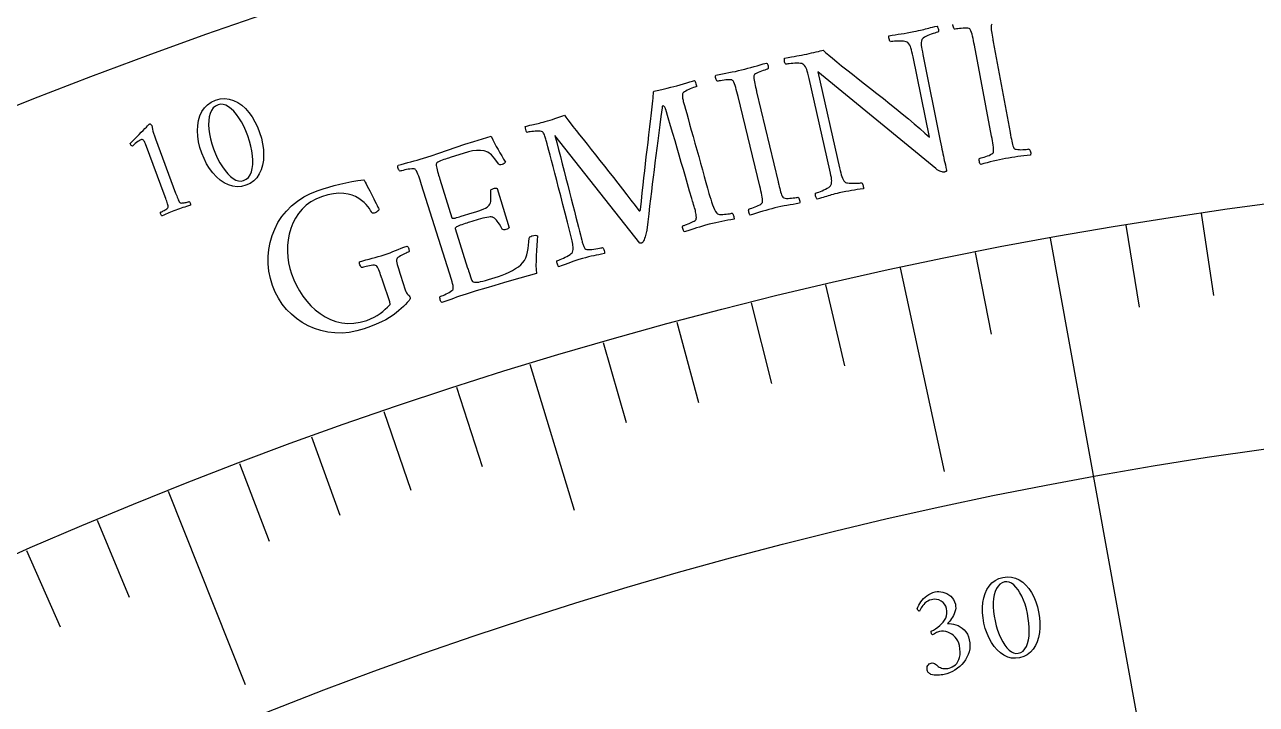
# Model space of a CAD drawing. Header units: millimetres. Extents: x -50 to 50, y -50 to 64.
# Drawn here: x -15.97 to -5.31, y 35.08 to 40.96 of the extents above; entities that cross this region are included whole.
import ezdxf

# ---------------------------------------------------------------- set-up
doc = ezdxf.new("R2010")
doc.units = ezdxf.units.MM
for name, color, linetype in [('ENGRAVE', 7, 'Continuous'), ('ENGRAVE_FINE', 8, 'Continuous'), ('TEXT', 5, 'Continuous')]:
    doc.layers.add(name, color=color, linetype=linetype)

msp = doc.modelspace()

# ---------------------------------------------------------------- linework, layer by layer
at = {"layer": 'ENGRAVE'}
for points in [[(-7.0908, 39.1124), (-6.0205, 33.2087)], [(-8.3899, 38.8545), (-8.01, 37.095)], [(-11.5956, 38.0211), (-11.2106, 36.7585)], [(-14.724, 36.9224), (-14.0573, 35.2505)]]:
    msp.add_lwpolyline(points, dxfattribs=at)
for radius in [49, 49, 47.6875, 45.25, 45.25, 43.325, 39.75, 39.75, 37.65]:
    msp.add_circle((0, 0), radius, dxfattribs=at)
at = {"layer": 'ENGRAVE_FINE'}
for points in [[(-6.4384, 39.2251), (-6.3217, 38.5146)], [(-5.7842, 39.3269), (-5.6794, 38.6146)], [(-7.7414, 38.9889), (-7.6012, 38.2827)], [(-9.0362, 38.7093), (-8.8725, 38.0081)], [(-9.6801, 38.5533), (-9.5048, 37.855)], [(-10.3214, 38.3866), (-10.1345, 37.6913)], [(-10.96, 38.2092), (-10.7615, 37.5171)], [(-12.2282, 37.8224), (-12.0067, 37.1373)], [(-12.8575, 37.6131), (-12.6246, 36.9318)], [(-13.4833, 37.3934), (-13.2391, 36.716)], [(-14.1055, 37.1631), (-13.8501, 36.49)], [(-15.3385, 36.6714), (-15.0607, 36.0072)], [(-15.9489, 36.4101), (-15.66, 35.7506)]]:
    msp.add_lwpolyline(points, dxfattribs=at)
at = {"layer": 'TEXT'}
for points in [[(-9.198, 40.7047), (-9.1771, 40.7094), (-9.1564, 40.7141), (-9.136, 40.7187), (-9.1158, 40.7232), (-9.097, 40.7275), (-9.081, 40.7315), (-9.0676, 40.735), (-9.0569, 40.7383), (-9.0351, 40.7182), (-9.008, 40.6946), (-8.9757, 40.6674), (-8.9382, 40.6368), (-8.8964, 40.6033), (-8.8515, 40.5676), (-8.8035, 40.5297), (-8.7524, 40.4897), (-8.6993, 40.4482), (-8.6454, 40.4059), (-8.5907, 40.363), (-8.5352, 40.3192), (-8.4798, 40.2752), (-8.4253, 40.2313), (-8.3717, 40.1876), (-8.319, 40.1439), (-8.2684, 40.1013), (-8.2212, 40.0605), (-8.1775, 40.0215), (-8.1371, 39.9844), (-8.2787, 40.6803), (-8.2835, 40.7034), (-8.2881, 40.7239), (-8.2923, 40.7417), (-8.2963, 40.757), (-8.3009, 40.7704), (-8.307, 40.7827), (-8.3147, 40.794), (-8.3239, 40.8042), (-8.3292, 40.808), (-8.3373, 40.8111), (-8.3483, 40.8134), (-8.3621, 40.8151), (-8.3775, 40.8161), (-8.3931, 40.8165), (-8.409, 40.8164), (-8.4252, 40.8158), (-8.4404, 40.8148), (-8.4535, 40.8136), (-8.4644, 40.8123), (-8.4731, 40.8108), (-8.4775, 40.8153), (-8.4811, 40.8211), (-8.4837, 40.8282), (-8.4855, 40.8366), (-8.4867, 40.845), (-8.4875, 40.8521), (-8.4879, 40.858), (-8.4879, 40.8626), (-8.4603, 40.8673), (-8.4335, 40.8716), (-8.4075, 40.8757), (-8.3823, 40.8795), (-8.3568, 40.8834), (-8.3297, 40.888), (-8.3012, 40.8933), (-8.2712, 40.8992), (-8.2502, 40.9035), (-8.2312, 40.9075), (-8.2142, 40.9112), (-8.1994, 40.9146), (-8.1854, 40.918), (-8.1712, 40.9215), (-8.1568, 40.9251), (-8.1422, 40.929), (-8.1267, 40.933), (-8.1097, 40.9374), (-8.091, 40.942), (-8.0709, 40.947), (-8.0682, 40.9431), (-8.0656, 40.9382), (-8.0631, 40.9324), (-8.0606, 40.9255), (-8.0588, 40.9181), (-8.0581, 40.9104), (-8.0587, 40.9024), (-8.0605, 40.8943), (-8.0676, 40.8926), (-8.0773, 40.89), (-8.0898, 40.8863), (-8.1049, 40.8816), (-8.1211, 40.8761), (-8.1368, 40.8701), (-8.152, 40.8636), (-8.1668, 40.8565), (-8.1798, 40.8493), (-8.1899, 40.8424), (-8.197, 40.8356), (-8.2012, 40.8291), (-8.205, 40.8172), (-8.2073, 40.8049), (-8.208, 40.7921), (-8.2071, 40.779), (-8.2049, 40.764), (-8.2019, 40.7457), (-8.1979, 40.7243), (-8.1931, 40.6995), (-8.0427, 39.9526), (-8.0375, 39.927), (-8.0327, 39.9032), (-8.0283, 39.8809), (-8.0241, 39.8604), (-8.0201, 39.8408), (-8.0161, 39.8216), (-8.012, 39.8028), (-8.0079, 39.7843), (-8.0035, 39.7653), (-7.9987, 39.7448), (-7.9935, 39.7228), (-7.9878, 39.6993), (-7.9885, 39.6956), (-7.9903, 39.6924), (-7.9932, 39.6898), (-7.9971, 39.6876), (-8.0013, 39.6859), (-8.0048, 39.6846), (-8.0076, 39.6837), (-8.0098, 39.6831), (-8.0143, 39.6828), (-8.0203, 39.6834), (-8.0278, 39.685), (-8.0369, 39.6874), (-8.047, 39.6912), (-8.0579, 39.6969), (-8.0696, 39.7043), (-8.082, 39.7135), (-9.1013, 40.5514), (-8.9147, 39.7199), (-8.9094, 39.6969), (-8.9043, 39.6767), (-8.8995, 39.6593), (-8.8949, 39.6446), (-8.8899, 39.6318), (-8.8837, 39.6198), (-8.8764, 39.6088), (-8.8679, 39.5985), (-8.8628, 39.5948), (-8.855, 39.5919), (-8.8445, 39.5896), (-8.8314, 39.588), (-8.8168, 39.587), (-8.8018, 39.5865), (-8.7864, 39.5864), (-8.7706, 39.5868), (-8.7557, 39.5875), (-8.743, 39.5885), (-8.7323, 39.5897), (-8.7238, 39.5912), (-8.7194, 39.5868), (-8.7158, 39.5812), (-8.7128, 39.5745), (-8.7106, 39.5666), (-8.7091, 39.5586), (-8.7082, 39.5514), (-8.708, 39.5451), (-8.7085, 39.5396), (-8.7354, 39.5356), (-8.7613, 39.5316), (-8.7863, 39.5277), (-8.8103, 39.5239), (-8.8346, 39.5198), (-8.8604, 39.5149), (-8.8878, 39.5093), (-8.9167, 39.503), (-8.9364, 39.4984), (-8.9544, 39.494), (-8.971, 39.4896), (-8.9859, 39.4853), (-9, 39.4812), (-9.0138, 39.477), (-9.0273, 39.4729), (-9.0407, 39.4689), (-9.0549, 39.4646), (-9.0711, 39.4599), (-9.0892, 39.4548), (-9.1094, 39.4492), (-9.1121, 39.453), (-9.1148, 39.4578), (-9.1174, 39.4635), (-9.1201, 39.4703), (-9.1222, 39.4777), (-9.1231, 39.4854), (-9.1229, 39.4933), (-9.1215, 39.5015), (-9.1147, 39.5034), (-9.1055, 39.5064), (-9.0939, 39.5107), (-9.0798, 39.516), (-9.0647, 39.5222), (-9.0498, 39.5288), (-9.0351, 39.5359), (-9.0206, 39.5434), (-9.0078, 39.5509), (-8.9983, 39.5581), (-8.992, 39.5648), (-8.9888, 39.5713), (-8.9854, 39.5832), (-8.9833, 39.5954), (-8.9827, 39.6079), (-8.9834, 39.6207), (-8.9855, 39.6353), (-8.9886, 39.6533), (-8.9929, 39.6745), (-8.9982, 39.699), (-9.1781, 40.4927), (-9.1839, 40.5172), (-9.1893, 40.5384), (-9.1942, 40.5562), (-9.1988, 40.5707), (-9.2038, 40.583), (-9.2099, 40.5942), (-9.2172, 40.6045), (-9.2257, 40.6138), (-9.2314, 40.6182), (-9.2402, 40.6216), (-9.2522, 40.6238), (-9.2673, 40.625), (-9.284, 40.6253), (-9.3007, 40.625), (-9.3174, 40.624), (-9.3341, 40.6225), (-9.3494, 40.6207), (-9.3619, 40.619), (-9.3717, 40.6175), (-9.3788, 40.6161), (-9.3838, 40.6229), (-9.3875, 40.6299), (-9.3901, 40.6372), (-9.3915, 40.6447), (-9.392, 40.652), (-9.3921, 40.6584), (-9.3917, 40.6639), (-9.3909, 40.6685), (-9.3598, 40.6746), (-9.3317, 40.6799), (-9.3067, 40.6844), (-9.2847, 40.6879), (-9.264, 40.6914), (-9.2427, 40.6953), (-9.2207, 40.6997), (-9.198, 40.7047)], [(-9.7619, 40.5672), (-9.7345, 40.574), (-9.7075, 40.581), (-9.6809, 40.5883), (-9.6548, 40.5958), (-9.6286, 40.6034), (-9.6018, 40.6111), (-9.5743, 40.6187), (-9.5462, 40.6264), (-9.5419, 40.6227), (-9.5383, 40.6174), (-9.5355, 40.6104), (-9.5334, 40.6018), (-9.5321, 40.593), (-9.5318, 40.5854), (-9.5324, 40.5791), (-9.5339, 40.5741), (-9.5408, 40.5723), (-9.55, 40.5696), (-9.5614, 40.566), (-9.5752, 40.5614), (-9.5898, 40.5563), (-9.6039, 40.5509), (-9.6174, 40.5453), (-9.6304, 40.5395), (-9.6415, 40.5335), (-9.6497, 40.5275), (-9.6548, 40.5215), (-9.6568, 40.5154), (-9.657, 40.5048), (-9.6562, 40.4929), (-9.6545, 40.4797), (-9.6519, 40.4653), (-9.6487, 40.4499), (-9.6452, 40.4338), (-9.6414, 40.4171), (-9.6373, 40.3997), (-9.6366, 40.3969), (-9.6359, 40.3941), (-9.6353, 40.3913), (-9.6346, 40.3885), (-9.6339, 40.3857), (-9.6333, 40.3829), (-9.6326, 40.3801), (-9.6319, 40.3773), (-9.4462, 39.5988), (-9.4456, 39.596), (-9.4449, 39.5932), (-9.4442, 39.5904), (-9.4436, 39.5876), (-9.4429, 39.5848), (-9.4422, 39.582), (-9.4415, 39.5792), (-9.4409, 39.5764), (-9.4367, 39.5591), (-9.4326, 39.5426), (-9.4285, 39.527), (-9.4246, 39.5122), (-9.4205, 39.4985), (-9.4162, 39.4863), (-9.4116, 39.4755), (-9.4067, 39.4661), (-9.4024, 39.4624), (-9.3954, 39.4595), (-9.3856, 39.4575), (-9.3731, 39.4564), (-9.3591, 39.4561), (-9.3447, 39.4565), (-9.33, 39.4575), (-9.315, 39.4593), (-9.3011, 39.4613), (-9.2895, 39.4631), (-9.2803, 39.4647), (-9.2736, 39.4661), (-9.27, 39.4622), (-9.2668, 39.4568), (-9.2637, 39.4499), (-9.2609, 39.4415), (-9.259, 39.4328), (-9.2584, 39.4253), (-9.2591, 39.419), (-9.2613, 39.4138), (-9.2892, 39.4091), (-9.3165, 39.4045), (-9.3432, 39.3998), (-9.3693, 39.3951), (-9.3952, 39.3903), (-9.4214, 39.3849), (-9.4478, 39.3792), (-9.4745, 39.3729), (-9.5005, 39.3665), (-9.5266, 39.3596), (-9.5528, 39.3523), (-9.5792, 39.3446), (-9.6058, 39.3366), (-9.6326, 39.3284), (-9.6595, 39.32), (-9.6867, 39.3114), (-9.6909, 39.315), (-9.6945, 39.3203), (-9.6974, 39.3273), (-9.6996, 39.3359), (-9.7009, 39.3447), (-9.7014, 39.3522), (-9.7009, 39.3585), (-9.6995, 39.3636), (-9.6929, 39.3654), (-9.684, 39.3681), (-9.6729, 39.3718), (-9.6595, 39.3764), (-9.6453, 39.3816), (-9.6316, 39.3874), (-9.6183, 39.3937), (-9.6056, 39.4004), (-9.5947, 39.4072), (-9.5869, 39.4134), (-9.5823, 39.419), (-9.581, 39.4242), (-9.5806, 39.437), (-9.5814, 39.4513), (-9.5834, 39.4669), (-9.5867, 39.484), (-9.5906, 39.5022), (-9.5949, 39.5211), (-9.5995, 39.5406), (-9.6043, 39.5607), (-9.7931, 40.3385), (-9.7981, 40.3587), (-9.803, 40.3783), (-9.808, 40.3973), (-9.8129, 40.4157), (-9.818, 40.4328), (-9.8235, 40.4479), (-9.8294, 40.4611), (-9.8357, 40.4724), (-9.8395, 40.477), (-9.8464, 40.4801), (-9.8563, 40.4818), (-9.8692, 40.482), (-9.8839, 40.4812), (-9.8987, 40.48), (-9.9139, 40.4783), (-9.9293, 40.4762), (-9.9436, 40.474), (-9.9555, 40.472), (-9.9649, 40.4702), (-9.9718, 40.4687), (-9.9755, 40.4725), (-9.9789, 40.4778), (-9.982, 40.4847), (-9.9849, 40.4931), (-9.987, 40.5018), (-9.9876, 40.5093), (-9.9869, 40.5156), (-9.9847, 40.5209), (-9.956, 40.5269), (-9.9275, 40.5327), (-9.8993, 40.5383), (-9.8712, 40.5437), (-9.8434, 40.5492), (-9.8159, 40.5549), (-9.7887, 40.5609), (-9.7619, 40.5672)], [(-11.4417, 40.1258), (-11.4189, 40.1325), (-11.3976, 40.1391), (-11.3778, 40.1457), (-11.3595, 40.1522), (-11.3423, 40.1585), (-11.3258, 40.1644), (-11.31, 40.1701), (-11.2948, 40.1754), (-11.2823, 40.1574), (-11.2659, 40.1352), (-11.2458, 40.1088), (-11.2218, 40.0783), (-11.1947, 40.0442), (-11.1654, 40.0071), (-11.1337, 39.967), (-11.0997, 39.924), (-11.064, 39.8788), (-11.0271, 39.8324), (-10.9891, 39.7846), (-10.9498, 39.7355), (-10.9102, 39.6857), (-10.8708, 39.636), (-10.8318, 39.5863), (-10.7932, 39.5366), (-10.7554, 39.4878), (-10.7192, 39.4407), (-10.6845, 39.3952), (-10.6513, 39.3515), (-10.6497, 39.3501), (-10.6477, 39.3494), (-10.6455, 39.3493), (-10.6429, 39.3497), (-10.6405, 39.3509), (-10.6388, 39.3529), (-10.6378, 39.3556), (-10.6375, 39.3592), (-10.6294, 39.4331), (-10.6217, 39.5033), (-10.6144, 39.5698), (-10.6075, 39.6326), (-10.6008, 39.6935), (-10.5939, 39.7544), (-10.5868, 39.8154), (-10.5795, 39.8764), (-10.5719, 39.939), (-10.564, 40.0048), (-10.5558, 40.0738), (-10.5471, 40.146), (-10.5442, 40.1701), (-10.5413, 40.1951), (-10.5385, 40.2212), (-10.5356, 40.2482), (-10.5328, 40.2749), (-10.5303, 40.2997), (-10.5281, 40.3227), (-10.5262, 40.3439), (-10.5246, 40.3617), (-10.5235, 40.3744), (-10.5228, 40.382), (-10.5226, 40.3845), (-10.4794, 40.3932), (-10.4404, 40.4014), (-10.4056, 40.4093), (-10.375, 40.4168), (-10.3496, 40.4234), (-10.3226, 40.4307), (-10.2942, 40.4385), (-10.2643, 40.447), (-10.2354, 40.4553), (-10.2099, 40.4627), (-10.1879, 40.4693), (-10.1693, 40.4749), (-10.1675, 40.472), (-10.1651, 40.4666), (-10.1621, 40.4586), (-10.1584, 40.448), (-10.155, 40.4376), (-10.1525, 40.4302), (-10.151, 40.4257), (-10.1505, 40.4243), (-10.1581, 40.4221), (-10.1676, 40.419), (-10.179, 40.4149), (-10.1923, 40.4098), (-10.2063, 40.404), (-10.2198, 40.3979), (-10.2329, 40.3914), (-10.2454, 40.3845), (-10.2564, 40.3776), (-10.2648, 40.3711), (-10.2704, 40.3651), (-10.2734, 40.3595), (-10.2743, 40.3519), (-10.2744, 40.3434), (-10.2738, 40.3342), (-10.2725, 40.3241), (-10.2708, 40.3139), (-10.2689, 40.3042), (-10.267, 40.2951), (-10.2649, 40.2864), (-10.2573, 40.2604), (-10.2481, 40.2283), (-10.2374, 40.1902), (-10.2251, 40.146), (-10.2117, 40.0974), (-10.1973, 40.0459), (-10.1822, 39.9915), (-10.1662, 39.9343), (-10.1498, 39.8757), (-10.1335, 39.8176), (-10.1173, 39.7597), (-10.1012, 39.7022), (-10.0856, 39.6466), (-10.0709, 39.5941), (-10.0572, 39.5448), (-10.0445, 39.4988), (-10.0369, 39.4734), (-10.0292, 39.4487), (-10.0216, 39.4248), (-10.0138, 39.4016), (-10.0057, 39.3799), (-9.9969, 39.3604), (-9.9875, 39.343), (-9.9773, 39.3277), (-9.9716, 39.3227), (-9.9634, 39.3191), (-9.9525, 39.3171), (-9.9391, 39.3166), (-9.9245, 39.3171), (-9.9098, 39.3181), (-9.8951, 39.3196), (-9.8804, 39.3215), (-9.8672, 39.3236), (-9.8566, 39.3253), (-9.8488, 39.3267), (-9.8437, 39.3278), (-9.8388, 39.3217), (-9.8349, 39.3149), (-9.8318, 39.3072), (-9.8296, 39.2987), (-9.8281, 39.2906), (-9.8272, 39.2842), (-9.8268, 39.2795), (-9.827, 39.2765), (-9.854, 39.2717), (-9.8807, 39.2668), (-9.907, 39.2618), (-9.9329, 39.2568), (-9.959, 39.2515), (-9.9862, 39.2455), (-10.0143, 39.2389), (-10.0433, 39.2317), (-10.0735, 39.2238), (-10.1016, 39.216), (-10.1275, 39.2084), (-10.1513, 39.2009), (-10.175, 39.1932), (-10.2007, 39.1849), (-10.2284, 39.1758), (-10.2582, 39.1661), (-10.2599, 39.1687), (-10.262, 39.1731), (-10.2646, 39.1793), (-10.2677, 39.1874), (-10.2705, 39.1961), (-10.2721, 39.2042), (-10.2725, 39.2115), (-10.2718, 39.2181), (-10.2655, 39.22), (-10.2577, 39.2226), (-10.2484, 39.2259), (-10.2375, 39.2301), (-10.2259, 39.2347), (-10.2144, 39.2396), (-10.2029, 39.2446), (-10.1915, 39.25), (-10.181, 39.2553), (-10.172, 39.2602), (-10.1648, 39.2649), (-10.1591, 39.2693), (-10.1559, 39.2744), (-10.1541, 39.282), (-10.1535, 39.2919), (-10.1544, 39.3042), (-10.156, 39.3172), (-10.1578, 39.3291), (-10.1599, 39.3399), (-10.1622, 39.3498), (-10.1652, 39.3607), (-10.1687, 39.3731), (-10.1729, 39.3869), (-10.1777, 39.4022), (-10.1825, 39.4175), (-10.1867, 39.4314), (-10.1903, 39.4438), (-10.1933, 39.4547), (-10.212, 39.5196), (-10.2304, 39.5832), (-10.2485, 39.6454), (-10.2663, 39.7065), (-10.284, 39.7672), (-10.3018, 39.8286), (-10.3199, 39.8907), (-10.3382, 39.9535), (-10.3569, 40.0179), (-10.3766, 40.0846), (-10.3971, 40.1537), (-10.4185, 40.2252), (-10.4196, 40.2285), (-10.4215, 40.2328), (-10.4242, 40.2382), (-10.4276, 40.2446), (-10.4315, 40.2505), (-10.4357, 40.2544), (-10.4401, 40.2563), (-10.4447, 40.256), (-10.4465, 40.2547), (-10.4481, 40.2517), (-10.4495, 40.247), (-10.4508, 40.2406), (-10.4608, 40.165), (-10.4703, 40.0922), (-10.4794, 40.0223), (-10.4879, 39.9552), (-10.4962, 39.89), (-10.5043, 39.8261), (-10.5123, 39.7632), (-10.5201, 39.7015), (-10.5278, 39.6401), (-10.5355, 39.5783), (-10.5431, 39.5159), (-10.5506, 39.4531), (-10.5581, 39.3888), (-10.5658, 39.3221), (-10.5736, 39.253), (-10.5815, 39.1814), (-10.5827, 39.1761), (-10.5845, 39.1687), (-10.587, 39.1591), (-10.5901, 39.1473), (-10.5936, 39.1346), (-10.5974, 39.1222), (-10.6013, 39.1101), (-10.6055, 39.0984), (-10.6098, 39.0879), (-10.6145, 39.0798), (-10.6193, 39.0739), (-10.6245, 39.0704), (-10.6265, 39.0692), (-10.6294, 39.0685), (-10.6332, 39.0684), (-10.6378, 39.0687), (-10.639, 39.0693), (-10.64, 39.0696), (-10.641, 39.0697), (-10.642, 39.0696), (-11.3775, 40.0004), (-11.3616, 39.9406), (-11.3457, 39.8798), (-11.3298, 39.8179), (-11.3138, 39.7551), (-11.2979, 39.6923), (-11.2821, 39.6305), (-11.2665, 39.5695), (-11.251, 39.5096), (-11.2359, 39.4516), (-11.2217, 39.3964), (-11.2084, 39.3442), (-11.1958, 39.2948), (-11.1842, 39.2492), (-11.1739, 39.2083), (-11.1647, 39.172), (-11.1567, 39.1403), (-11.1502, 39.1143), (-11.1453, 39.0949), (-11.142, 39.0822), (-11.1404, 39.0761), (-11.1384, 39.0695), (-11.1361, 39.0626), (-11.1334, 39.0554), (-11.1304, 39.048), (-11.1272, 39.0407), (-11.124, 39.0341), (-11.1207, 39.0281), (-11.1173, 39.0228), (-11.1111, 39.0179), (-11.1019, 39.0147), (-11.0895, 39.0131), (-11.0739, 39.0132), (-11.0569, 39.0143), (-11.0399, 39.0161), (-11.0229, 39.0185), (-11.006, 39.0214), (-10.9907, 39.0244), (-10.9788, 39.0269), (-10.9702, 39.0287), (-10.9649, 39.03), (-10.9605, 39.0264), (-10.9568, 39.0208), (-10.9539, 39.0133), (-10.9516, 39.0039), (-10.9499, 38.9945), (-10.9489, 38.9872), (-10.9484, 38.9819), (-10.9485, 38.9788), (-10.9746, 38.9734), (-10.9989, 38.9683), (-11.0213, 38.9637), (-11.0419, 38.9594), (-11.0627, 38.9548), (-11.0859, 38.9492), (-11.1116, 38.9424), (-11.1396, 38.9346), (-11.1694, 38.9259), (-11.1966, 38.9175), (-11.2212, 38.9095), (-11.2431, 38.9018), (-11.2649, 38.894), (-11.2893, 38.8852), (-11.3161, 38.8756), (-11.3453, 38.8652), (-11.3471, 38.8676), (-11.3493, 38.872), (-11.3521, 38.8782), (-11.3555, 38.8862), (-11.3585, 38.8948), (-11.3603, 38.9028), (-11.3609, 38.9101), (-11.3604, 38.9167), (-11.3537, 38.919), (-11.3444, 38.9224), (-11.3327, 38.9271), (-11.3185, 38.9329), (-11.3031, 38.9397), (-11.288, 38.9468), (-11.2732, 38.9543), (-11.2586, 38.9623), (-11.2456, 38.9703), (-11.2358, 38.9779), (-11.2291, 38.9851), (-11.2254, 38.9918), (-11.2223, 39.0029), (-11.2204, 39.014), (-11.2197, 39.0251), (-11.2203, 39.0362), (-11.2218, 39.0479), (-11.2238, 39.0605), (-11.2264, 39.074), (-11.2294, 39.0886), (-11.2498, 39.1697), (-11.2698, 39.2492), (-11.2895, 39.327), (-11.3088, 39.4032), (-11.3275, 39.4767), (-11.3453, 39.5463), (-11.3623, 39.612), (-11.3784, 39.6738), (-11.3933, 39.7309), (-11.4068, 39.7825), (-11.4187, 39.8285), (-11.4293, 39.8689), (-11.438, 39.9026), (-11.4448, 39.9285), (-11.4497, 39.9467), (-11.4525, 39.9571), (-11.4554, 39.9671), (-11.4584, 39.9768), (-11.4615, 39.9863), (-11.4645, 39.9955), (-11.4679, 40.0043), (-11.4717, 40.0124), (-11.4759, 40.02), (-11.4806, 40.0269), (-11.4855, 40.0313), (-11.4933, 40.0345), (-11.5038, 40.0365), (-11.5172, 40.0373), (-11.5321, 40.0373), (-11.5471, 40.0367), (-11.5622, 40.0356), (-11.5774, 40.0339), (-11.5914, 40.0321), (-11.6031, 40.0302), (-11.6123, 40.0285), (-11.6192, 40.0268), (-11.6204, 40.0281), (-11.6224, 40.0326), (-11.625, 40.0403), (-11.6283, 40.0512), (-11.6314, 40.0622), (-11.6334, 40.0704), (-11.6343, 40.0758), (-11.6342, 40.0784), (-11.6133, 40.0835), (-11.5945, 40.0879), (-11.5779, 40.0917), (-11.5634, 40.0949), (-11.55, 40.0979), (-11.5366, 40.1009), (-11.5232, 40.1041), (-11.5098, 40.1073), (-11.4956, 40.111), (-11.4795, 40.1153), (-11.4615, 40.1202), (-11.4417, 40.1258)], [(-14.3138, 40.3052), (-14.2734, 40.316), (-14.2339, 40.3194), (-14.1954, 40.3152), (-14.1579, 40.3037), (-14.1219, 40.2857), (-14.0879, 40.2623), (-14.0558, 40.2335), (-14.0257, 40.1993), (-13.9981, 40.1608), (-13.9734, 40.119), (-13.9516, 40.0741), (-13.9328, 40.0258), (-13.9176, 39.9763), (-13.9068, 39.9275), (-13.9004, 39.8794), (-13.8982, 39.8321), (-13.9006, 39.7865), (-13.9076, 39.7439), (-13.9194, 39.7043), (-13.9358, 39.6676), (-13.9571, 39.635), (-13.9837, 39.6078), (-14.0154, 39.5858), (-14.0524, 39.5691), (-14.0906, 39.5591), (-14.1285, 39.5563), (-14.166, 39.5608), (-14.2032, 39.5726), (-14.2394, 39.5906), (-14.2738, 39.6139), (-14.3064, 39.6424), (-14.3373, 39.6761), (-14.3658, 39.7142), (-14.3912, 39.7555), (-14.4137, 39.8001), (-14.4332, 39.8481), (-14.449, 39.8974), (-14.4604, 39.9461), (-14.4674, 39.9941), (-14.47, 40.0415), (-14.4679, 40.0871), (-14.4609, 40.1298), (-14.4489, 40.1695), (-14.432, 40.2063), (-14.4101, 40.239), (-14.3831, 40.2664), (-14.351, 40.2885), (-14.3138, 40.3052)], [(-14.2929, 40.2652), (-14.3154, 40.2541), (-14.3342, 40.2382), (-14.3493, 40.2173), (-14.3607, 40.1916), (-14.3686, 40.162), (-14.3732, 40.1293), (-14.3744, 40.0936), (-14.3723, 40.0549), (-14.367, 40.0141), (-14.3585, 39.9721), (-14.347, 39.9289), (-14.3324, 39.8845), (-14.3156, 39.8414), (-14.2971, 39.801), (-14.2769, 39.7633), (-14.2551, 39.7282), (-14.2323, 39.6966), (-14.2091, 39.6693), (-14.1856, 39.6463), (-14.1618, 39.6277), (-14.1382, 39.6142), (-14.1154, 39.6067), (-14.0933, 39.6051), (-14.072, 39.6096), (-14.0485, 39.6211), (-14.0291, 39.6376), (-14.014, 39.659), (-14.003, 39.6854), (-13.9959, 39.7157), (-13.9922, 39.7491), (-13.9919, 39.7856), (-13.9951, 39.8251), (-14.0013, 39.8666), (-14.0102, 39.909), (-14.0218, 39.9522), (-14.0361, 39.9963), (-14.0526, 40.0399), (-14.0707, 40.0804), (-14.0903, 40.1178), (-14.1113, 40.1522), (-14.1334, 40.1829), (-14.156, 40.2092), (-14.179, 40.2313), (-14.2026, 40.2491), (-14.2261, 40.2618), (-14.249, 40.2687), (-14.2713, 40.2699), (-14.2929, 40.2652)], [(-14.7491, 39.4685), (-14.9209, 39.9281), (-14.9254, 39.9392), (-14.9299, 39.9482), (-14.9344, 39.9551), (-14.9388, 39.9598), (-14.9434, 39.9627), (-14.9486, 39.9641), (-14.9543, 39.964), (-14.9605, 39.9623), (-14.9676, 39.959), (-14.9761, 39.954), (-14.9859, 39.9472), (-14.9971, 39.9386), (-15.0083, 39.9297), (-15.0179, 39.9217), (-15.0261, 39.9147), (-15.0328, 39.9086), (-15.039, 39.9112), (-15.0441, 39.9146), (-15.048, 39.9191), (-15.0508, 39.9244), (-15.0508, 39.9245), (-15.0509, 39.9247), (-15.051, 39.9251), (-15.0512, 39.9256), (-15.0519, 39.9277), (-15.0521, 39.9296), (-15.0518, 39.9311), (-15.0511, 39.9323), (-15.0316, 39.9516), (-15.0124, 39.9708), (-14.9935, 39.9901), (-14.9747, 40.0094), (-14.9569, 40.0278), (-14.9406, 40.0445), (-14.9258, 40.0596), (-14.9126, 40.073), (-14.9016, 40.084), (-14.8936, 40.0919), (-14.8886, 40.0968), (-14.8865, 40.0986), (-14.8842, 40.0994), (-14.8813, 40.1), (-14.8785, 40.0995), (-14.8759, 40.098), (-14.8733, 40.0955), (-14.871, 40.0926), (-14.8689, 40.0899), (-14.8671, 40.0874), (-14.8655, 40.0852), (-14.8651, 40.0833), (-14.864, 40.0776), (-14.8622, 40.0681), (-14.8596, 40.0549), (-14.8558, 40.0384), (-14.8503, 40.0191), (-14.8432, 39.997), (-14.8343, 39.9722), (-14.6597, 39.5018), (-14.655, 39.4893), (-14.6504, 39.4772), (-14.6459, 39.4655), (-14.6414, 39.4543), (-14.637, 39.444), (-14.6324, 39.4348), (-14.6277, 39.4269), (-14.6228, 39.4202), (-14.6198, 39.418), (-14.6152, 39.4167), (-14.6092, 39.416), (-14.6015, 39.4161), (-14.5931, 39.4168), (-14.5846, 39.4179), (-14.576, 39.4195), (-14.5673, 39.4215), (-14.5592, 39.4236), (-14.5524, 39.4255), (-14.547, 39.4271), (-14.5429, 39.4285), (-14.5403, 39.4263), (-14.5377, 39.4231), (-14.5352, 39.4189), (-14.5328, 39.4137), (-14.5308, 39.4083), (-14.5299, 39.4036), (-14.5299, 39.3994), (-14.5308, 39.3959), (-14.5483, 39.3908), (-14.5649, 39.3858), (-14.5809, 39.381), (-14.596, 39.3764), (-14.6111, 39.3717), (-14.6266, 39.3666), (-14.6427, 39.361), (-14.6592, 39.3549), (-14.675, 39.3489), (-14.69, 39.343), (-14.7042, 39.337), (-14.7176, 39.3312), (-14.7311, 39.3251), (-14.7455, 39.3186), (-14.7609, 39.3116), (-14.7773, 39.3041), (-14.7804, 39.3061), (-14.7831, 39.3093), (-14.7855, 39.3135), (-14.7875, 39.3189), (-14.7891, 39.3244), (-14.7899, 39.3292), (-14.7901, 39.3333), (-14.7896, 39.3367), (-14.7855, 39.3383), (-14.7803, 39.3406), (-14.774, 39.3436), (-14.7665, 39.3473), (-14.7586, 39.3515), (-14.7511, 39.3559), (-14.7439, 39.3606), (-14.7371, 39.3656), (-14.7313, 39.3705), (-14.7274, 39.3749), (-14.7252, 39.3788), (-14.7248, 39.3822), (-14.7255, 39.3905), (-14.727, 39.3996), (-14.7293, 39.4096), (-14.7325, 39.4204), (-14.7362, 39.4319), (-14.7402, 39.4437), (-14.7445, 39.4559), (-14.7491, 39.4685)], [(-12.5159, 39.8039), (-12.4498, 39.825), (-12.3806, 39.8476), (-12.3084, 39.8719), (-12.233, 39.8977), (-12.1564, 39.9238), (-12.0804, 39.9487), (-12.0052, 39.9725), (-11.9306, 39.9952), (-11.9156, 39.9634), (-11.9003, 39.9331), (-11.8848, 39.9045), (-11.8689, 39.8774), (-11.853, 39.8508), (-11.8372, 39.8238), (-11.8215, 39.7961), (-11.8059, 39.768), (-11.8101, 39.7623), (-11.8164, 39.7573), (-11.8247, 39.753), (-11.8349, 39.7494), (-11.8459, 39.747), (-11.8545, 39.747), (-11.8608, 39.7495), (-11.8649, 39.7544), (-11.8961, 39.7988), (-11.9274, 39.8324), (-11.9588, 39.8552), (-11.9903, 39.8671), (-12.0226, 39.8714), (-12.056, 39.8714), (-12.0907, 39.8669), (-12.1266, 39.858), (-12.2838, 39.8098), (-12.2906, 39.8077), (-12.2996, 39.8047), (-12.311, 39.8008), (-12.3247, 39.7962), (-12.3392, 39.791), (-12.3532, 39.7856), (-12.3665, 39.78), (-12.3793, 39.7742), (-12.3903, 39.7684), (-12.3983, 39.7627), (-12.4033, 39.7573), (-12.4052, 39.752), (-12.4047, 39.7414), (-12.4031, 39.7296), (-12.4005, 39.7166), (-12.3969, 39.7024), (-12.3927, 39.6875), (-12.3883, 39.6724), (-12.3837, 39.6571), (-12.3789, 39.6416), (-12.3771, 39.6355), (-12.3754, 39.6302), (-12.3739, 39.6255), (-12.3727, 39.6215), (-12.2685, 39.288), (-12.266, 39.2852), (-12.2607, 39.2839), (-12.2526, 39.2843), (-12.2417, 39.2863), (-12.2291, 39.2894), (-12.2159, 39.2929), (-12.202, 39.2968), (-12.1876, 39.3011), (-12.0934, 39.3302), (-12.0629, 39.3398), (-12.0361, 39.3488), (-12.0131, 39.3571), (-11.9937, 39.3647), (-11.9776, 39.3723), (-11.9643, 39.3802), (-11.9538, 39.3886), (-11.946, 39.3973), (-11.9403, 39.4069), (-11.9361, 39.4179), (-11.9332, 39.4301), (-11.9318, 39.4437), (-11.9312, 39.4592), (-11.9312, 39.477), (-11.9316, 39.4972), (-11.9325, 39.5197), (-11.9318, 39.526), (-11.9279, 39.5316), (-11.9208, 39.5364), (-11.9103, 39.5404), (-11.8998, 39.543), (-11.8906, 39.5439), (-11.8826, 39.5431), (-11.876, 39.5407), (-11.7744, 39.2025), (-11.778, 39.1979), (-11.7838, 39.1937), (-11.7917, 39.1898), (-11.8016, 39.1863), (-11.8119, 39.1841), (-11.8206, 39.1841), (-11.8277, 39.1863), (-11.8331, 39.1908), (-11.8465, 39.2129), (-11.8583, 39.2316), (-11.8684, 39.2469), (-11.8768, 39.2588), (-11.8841, 39.2682), (-11.8905, 39.2757), (-11.8962, 39.2815), (-11.901, 39.2856), (-11.9056, 39.2885), (-11.9105, 39.291), (-11.9156, 39.293), (-11.9209, 39.2946), (-11.9281, 39.2961), (-11.938, 39.2962), (-11.9508, 39.2947), (-11.9664, 39.2918), (-11.9838, 39.2879), (-12.002, 39.2835), (-12.0209, 39.2786), (-12.0405, 39.2732), (-12.0601, 39.2676), (-12.0792, 39.262), (-12.0976, 39.2566), (-12.1155, 39.2511), (-12.1278, 39.2472), (-12.141, 39.243), (-12.1549, 39.2384), (-12.1696, 39.2334), (-12.1841, 39.2282), (-12.1975, 39.2232), (-12.2098, 39.2182), (-12.221, 39.2134), (-12.2301, 39.2086), (-12.2362, 39.2039), (-12.2393, 39.1992), (-12.2393, 39.1946), (-12.1329, 38.8538), (-12.1323, 38.8517), (-12.1315, 38.8492), (-12.1306, 38.8462), (-12.1295, 38.8428), (-12.1252, 38.8291), (-12.1201, 38.8136), (-12.1144, 38.7963), (-12.108, 38.7771), (-12.1015, 38.7594), (-12.0956, 38.7463), (-12.0903, 38.7378), (-12.0855, 38.7339), (-12.0741, 38.7311), (-12.062, 38.7299), (-12.0494, 38.7303), (-12.0361, 38.7322), (-12.0206, 38.7357), (-12.0015, 38.7407), (-11.9788, 38.7471), (-11.9524, 38.7551), (-11.8668, 38.7814), (-11.8352, 38.7919), (-11.8044, 38.8039), (-11.7743, 38.8175), (-11.7449, 38.8325), (-11.7176, 38.8485), (-11.6939, 38.8649), (-11.6738, 38.8817), (-11.6573, 38.899), (-11.6417, 38.9192), (-11.6293, 38.9417), (-11.6199, 38.9663), (-11.6137, 38.9931), (-11.6093, 39.0215), (-11.6054, 39.0509), (-11.6021, 39.0812), (-11.5993, 39.1125), (-11.5977, 39.1183), (-11.5935, 39.1233), (-11.5865, 39.1276), (-11.5768, 39.1312), (-11.5614, 39.135), (-11.5484, 39.1366), (-11.5377, 39.136), (-11.5294, 39.1332), (-11.5315, 39.0919), (-11.5339, 39.0493), (-11.5364, 39.0054), (-11.5392, 38.9602), (-11.5411, 38.9162), (-11.5413, 38.876), (-11.5397, 38.8395), (-11.5364, 38.8069), (-11.6084, 38.7857), (-11.6802, 38.7648), (-11.7519, 38.7444), (-11.8235, 38.7244), (-11.8972, 38.7036), (-11.9752, 38.6807), (-12.0577, 38.6559), (-12.1444, 38.6289), (-12.1744, 38.6193), (-12.2027, 38.6098), (-12.2293, 38.6005), (-12.2542, 38.5912), (-12.2786, 38.5822), (-12.3034, 38.5733), (-12.3289, 38.5646), (-12.3549, 38.5561), (-12.3594, 38.5595), (-12.3633, 38.5645), (-12.3666, 38.5712), (-12.3694, 38.5797), (-12.3714, 38.5884), (-12.3723, 38.5959), (-12.3723, 38.6022), (-12.3713, 38.6073), (-12.3647, 38.6096), (-12.3561, 38.6129), (-12.3452, 38.6173), (-12.3322, 38.6228), (-12.3184, 38.629), (-12.3051, 38.6357), (-12.2923, 38.6429), (-12.2801, 38.6505), (-12.2696, 38.658), (-12.2623, 38.6647), (-12.2581, 38.6707), (-12.2571, 38.6759), (-12.2576, 38.6887), (-12.2594, 38.7029), (-12.2625, 38.7184), (-12.2669, 38.7352), (-12.2721, 38.7531), (-12.2777, 38.7716), (-12.2835, 38.7907), (-12.2898, 38.8105), (-12.5314, 39.5736), (-12.5377, 39.5934), (-12.544, 39.6126), (-12.5502, 39.6312), (-12.5563, 39.6492), (-12.5626, 39.6659), (-12.5691, 39.6806), (-12.5759, 39.6934), (-12.583, 39.7042), (-12.5871, 39.7085), (-12.5942, 39.7112), (-12.6042, 39.7122), (-12.6171, 39.7115), (-12.6317, 39.7097), (-12.6464, 39.7074), (-12.6614, 39.7047), (-12.6767, 39.7016), (-12.6908, 39.6984), (-12.7025, 39.6956), (-12.7118, 39.6932), (-12.7186, 39.6912), (-12.7225, 39.6947), (-12.7262, 39.6998), (-12.7298, 39.7065), (-12.7333, 39.7147), (-12.736, 39.7232), (-12.7371, 39.7306), (-12.7368, 39.737), (-12.735, 39.7424), (-12.7068, 39.7503), (-12.6788, 39.7581), (-12.6509, 39.7656), (-12.6233, 39.7729), (-12.5959, 39.7803), (-12.5689, 39.7879), (-12.5422, 39.7958), (-12.5159, 39.8039)], [(-12.867, 38.7403), (-12.8679, 38.743), (-12.8688, 38.7458), (-12.8698, 38.7485), (-12.8707, 38.7512), (-12.8716, 38.754), (-12.8725, 38.7567), (-12.8734, 38.7594), (-12.8743, 38.7622), (-12.88, 38.779), (-12.8855, 38.7951), (-12.8909, 38.8103), (-12.8961, 38.8247), (-12.9013, 38.8379), (-12.9067, 38.8497), (-12.9122, 38.8601), (-12.9179, 38.869), (-12.9221, 38.8734), (-12.9291, 38.8762), (-12.9391, 38.8773), (-12.952, 38.8769), (-12.9663, 38.8754), (-12.9807, 38.8734), (-12.9952, 38.8708), (-13.0098, 38.8677), (-13.0233, 38.8645), (-13.0344, 38.8617), (-13.0433, 38.8593), (-13.05, 38.8573), (-13.0539, 38.8608), (-13.0577, 38.8658), (-13.0613, 38.8724), (-13.0649, 38.8806), (-13.0677, 38.889), (-13.069, 38.8964), (-13.0688, 38.9028), (-13.0671, 38.9082), (-13.0395, 38.9163), (-13.0124, 38.924), (-12.9856, 38.9313), (-12.9592, 38.9382), (-12.933, 38.9451), (-12.907, 38.9525), (-12.8812, 38.9603), (-12.8555, 38.9685), (-12.8294, 38.9774), (-12.8043, 38.9864), (-12.7801, 38.9956), (-12.7568, 39.005), (-12.7335, 39.0145), (-12.7091, 39.0241), (-12.6835, 39.0338), (-12.6569, 39.0436), (-12.6523, 39.0403), (-12.6483, 39.0353), (-12.645, 39.0285), (-12.6422, 39.0201), (-12.6402, 39.0114), (-12.6392, 39.0039), (-12.6392, 38.9976), (-12.6403, 38.9925), (-12.6468, 38.9902), (-12.6552, 38.9869), (-12.6655, 38.9826), (-12.6779, 38.9772), (-12.6909, 38.9712), (-12.7032, 38.9649), (-12.715, 38.9583), (-12.7262, 38.9514), (-12.7357, 38.9444), (-12.7424, 38.9377), (-12.7465, 38.9313), (-12.7479, 38.9251), (-12.7473, 38.9123), (-12.7454, 38.8981), (-12.7422, 38.8827), (-12.7376, 38.8659), (-12.7322, 38.8481), (-12.7265, 38.8296), (-12.7204, 38.8105), (-12.714, 38.7908), (-12.6728, 38.6649), (-12.6677, 38.6514), (-12.6621, 38.6401), (-12.656, 38.631), (-12.6494, 38.6241), (-12.643, 38.6181), (-12.6378, 38.6118), (-12.6337, 38.605), (-12.6307, 38.5979), (-12.6299, 38.5943), (-12.6299, 38.5906), (-12.6305, 38.587), (-12.632, 38.5834), (-12.6348, 38.5789), (-12.6396, 38.5728), (-12.6463, 38.565), (-12.655, 38.5556), (-12.6714, 38.539), (-12.6892, 38.5216), (-12.7084, 38.5036), (-12.729, 38.4848), (-12.7519, 38.4655), (-12.7784, 38.4462), (-12.8082, 38.4266), (-12.8415, 38.4069), (-12.8795, 38.3871), (-12.9233, 38.3673), (-12.973, 38.3475), (-13.0286, 38.3276), (-13.093, 38.3089), (-13.1568, 38.2968), (-13.2198, 38.2912), (-13.2821, 38.2923), (-13.343, 38.2995), (-13.4017, 38.3121), (-13.4583, 38.3303), (-13.5128, 38.354), (-13.5645, 38.3827), (-13.6128, 38.4159), (-13.6576, 38.4535), (-13.6991, 38.4957), (-13.7365, 38.5419), (-13.7693, 38.5917), (-13.7973, 38.645), (-13.8207, 38.702), (-13.8398, 38.7644), (-13.8527, 38.8269), (-13.8592, 38.8894), (-13.8594, 38.952), (-13.8537, 39.014), (-13.8423, 39.0745), (-13.8252, 39.1335), (-13.8025, 39.1911), (-13.7742, 39.2462), (-13.7404, 39.298), (-13.701, 39.3465), (-13.6561, 39.3917), (-13.6061, 39.4325), (-13.5512, 39.4682), (-13.4915, 39.4987), (-13.427, 39.5241), (-13.3818, 39.5389), (-13.3351, 39.5531), (-13.2871, 39.5667), (-13.2378, 39.5797), (-13.1873, 39.5915), (-13.1358, 39.6016), (-13.0834, 39.6098), (-13.03, 39.6163), (-13.0288, 39.6141), (-13.0253, 39.6075), (-13.0194, 39.5965), (-13.0112, 39.5811), (-13.0015, 39.5627), (-12.9911, 39.5427), (-12.9801, 39.5212), (-12.9685, 39.4981), (-12.9568, 39.4748), (-12.9456, 39.4526), (-12.9349, 39.4315), (-12.9247, 39.4115), (-12.9158, 39.394), (-12.9091, 39.3805), (-12.9046, 39.3709), (-12.9023, 39.3653), (-12.9011, 39.3617), (-12.9018, 39.3574), (-12.9043, 39.3525), (-12.9086, 39.3471), (-12.9142, 39.3417), (-12.9203, 39.3372), (-12.9268, 39.3335), (-12.934, 39.3307), (-12.9403, 39.329), (-12.9464, 39.3281), (-12.9523, 39.3281), (-12.958, 39.3288), (-12.9642, 39.3394), (-12.9726, 39.3523), (-12.9832, 39.3675), (-12.996, 39.385), (-13.0113, 39.4035), (-13.0295, 39.4214), (-13.0507, 39.4389), (-13.0749, 39.456), (-13.1023, 39.4712), (-13.1331, 39.4834), (-13.1675, 39.4925), (-13.2054, 39.4985), (-13.2472, 39.5), (-13.2933, 39.4956), (-13.3435, 39.4853), (-13.398, 39.4691), (-13.4459, 39.4496), (-13.4896, 39.4254), (-13.5291, 39.3963), (-13.5643, 39.3625), (-13.5951, 39.3248), (-13.6217, 39.2842), (-13.6441, 39.2408), (-13.6621, 39.1945), (-13.6759, 39.1464), (-13.6855, 39.0974), (-13.6908, 39.0476), (-13.692, 38.997), (-13.6891, 38.9466), (-13.6824, 38.8974), (-13.6719, 38.8494), (-13.6575, 38.8026), (-13.6377, 38.7518), (-13.6145, 38.7028), (-13.5879, 38.6554), (-13.558, 38.6097), (-13.5251, 38.5667), (-13.4894, 38.5272), (-13.451, 38.4914), (-13.4099, 38.4592), (-13.3663, 38.4315), (-13.3205, 38.409), (-13.2727, 38.3918), (-13.2226, 38.3799), (-13.1707, 38.3742), (-13.1172, 38.3758), (-13.0619, 38.3845), (-13.0051, 38.4005), (-12.9721, 38.4129), (-12.9419, 38.4271), (-12.9144, 38.443), (-12.8896, 38.4606), (-12.867, 38.4789), (-12.8461, 38.4967), (-12.827, 38.514), (-12.8095, 38.5309), (-12.8062, 38.5342), (-12.8039, 38.5375), (-12.8029, 38.5408), (-12.8029, 38.5442), (-12.8036, 38.5477), (-12.8046, 38.5515), (-12.8057, 38.5556), (-12.8071, 38.56)], [(-7.5004, 36.1775), (-7.4626, 36.1822), (-7.4267, 36.1803), (-7.3925, 36.1718), (-7.3601, 36.1567), (-7.3299, 36.136), (-7.3022, 36.1107), (-7.2768, 36.0808), (-7.254, 36.0463), (-7.2339, 36.0082), (-7.2168, 35.9675), (-7.2028, 35.9243), (-7.1919, 35.8785), (-7.1844, 35.8321), (-7.1807, 35.7868), (-7.1809, 35.7427), (-7.1848, 35.6997), (-7.1926, 35.659), (-7.2042, 35.6215), (-7.2197, 35.5873), (-7.2391, 35.5563), (-7.2623, 35.5296), (-7.2896, 35.5084), (-7.3209, 35.4925), (-7.3562, 35.4821), (-7.3919, 35.4778), (-7.4263, 35.48), (-7.4596, 35.4887), (-7.4916, 35.5039), (-7.522, 35.5246), (-7.5501, 35.5498), (-7.5759, 35.5795), (-7.5995, 35.6138), (-7.6205, 35.6515), (-7.6383, 35.6919), (-7.6531, 35.7349), (-7.6647, 35.7805), (-7.6728, 35.8269), (-7.677, 35.8721), (-7.6774, 35.9162), (-7.6738, 35.9593), (-7.6663, 36.0001), (-7.6547, 36.0376), (-7.639, 36.072), (-7.6192, 36.103), (-7.5954, 36.1297), (-7.5677, 36.151), (-7.536, 36.167), (-7.5004, 36.1775)], [(-7.4866, 36.1388), (-7.5082, 36.1316), (-7.5271, 36.1196), (-7.5433, 36.1027), (-7.5568, 36.0809), (-7.5676, 36.0552), (-7.5758, 36.0263), (-7.5813, 35.9943), (-7.5842, 35.9592), (-7.5845, 35.9218), (-7.5821, 35.8829), (-7.577, 35.8426), (-7.5693, 35.8008), (-7.5595, 35.7599), (-7.5479, 35.7213), (-7.5344, 35.6848), (-7.5191, 35.6505), (-7.5024, 35.6192), (-7.485, 35.5917), (-7.4667, 35.5681), (-7.4475, 35.5484), (-7.428, 35.5333), (-7.4084, 35.5237), (-7.3887, 35.5196), (-7.3689, 35.521), (-7.3463, 35.5285), (-7.3268, 35.5409), (-7.3105, 35.5583), (-7.2974, 35.5807), (-7.2872, 35.6071), (-7.2797, 35.6367), (-7.275, 35.6695), (-7.2729, 35.7055), (-7.2734, 35.7437), (-7.2761, 35.7829), (-7.2812, 35.8233), (-7.2886, 35.8648), (-7.2981, 35.9061), (-7.3093, 35.9448), (-7.3223, 35.981), (-7.337, 36.0145), (-7.3531, 36.0449), (-7.3701, 36.0714), (-7.3882, 36.0942), (-7.4072, 36.1131), (-7.4268, 36.1275), (-7.4466, 36.1366), (-7.4665, 36.1403), (-7.4866, 36.1388)], [(-8.0857, 36.0523), (-8.0712, 36.0545), (-8.0555, 36.0549), (-8.0387, 36.0534), (-8.0207, 36.05), (-8.0026, 36.0447), (-7.9852, 36.0373), (-7.9687, 36.0277), (-7.9529, 36.0159), (-7.9388, 36.002), (-7.9274, 35.9857), (-7.9185, 35.9671), (-7.9124, 35.9462), (-7.9098, 35.9293), (-7.9095, 35.9125), (-7.9115, 35.8959), (-7.9158, 35.8796), (-7.9217, 35.8638), (-7.9288, 35.8487), (-7.9368, 35.8344), (-7.9459, 35.8209), (-7.9553, 35.8084), (-7.9643, 35.7971), (-7.973, 35.7871), (-7.9812, 35.7783), (-7.9647, 35.7786), (-7.9472, 35.777), (-7.9286, 35.7733), (-7.9091, 35.7678), (-7.8895, 35.7601), (-7.8708, 35.7501), (-7.853, 35.7378), (-7.836, 35.7232), (-7.8209, 35.7061), (-7.8084, 35.6863), (-7.7986, 35.6639), (-7.7915, 35.6387), (-7.7871, 35.6115), (-7.7859, 35.5849), (-7.788, 35.559), (-7.7933, 35.5337), (-7.8014, 35.5094), (-7.8117, 35.4863), (-7.8243, 35.4645), (-7.8392, 35.4438), (-7.856, 35.4246), (-7.8744, 35.407), (-7.8943, 35.391), (-7.9157, 35.3765), (-7.9384, 35.3638), (-7.9617, 35.3532), (-7.9858, 35.3445), (-8.0106, 35.3378), (-8.0217, 35.3357), (-8.0343, 35.334), (-8.0484, 35.3328), (-8.064, 35.332), (-8.08, 35.332), (-8.0954, 35.3331), (-8.1104, 35.3352), (-8.1247, 35.3384), (-8.1277, 35.34), (-8.1315, 35.3426), (-8.136, 35.3462), (-8.1414, 35.3507), (-8.1467, 35.356), (-8.1508, 35.3616), (-8.154, 35.3676), (-8.156, 35.374), (-8.1577, 35.3852), (-8.1574, 35.3957), (-8.1551, 35.4055), (-8.1509, 35.4146), (-8.1453, 35.4225), (-8.1387, 35.4287), (-8.1313, 35.4332), (-8.1229, 35.4361), (-8.1123, 35.4374), (-8.1023, 35.4363), (-8.0931, 35.4328), (-8.0845, 35.4269), (-8.0762, 35.4201), (-8.068, 35.4137), (-8.0599, 35.4079), (-8.0518, 35.4025), (-8.0421, 35.3972), (-8.032, 35.3933), (-8.0213, 35.3907), (-8.0102, 35.3894), (-7.9989, 35.3891), (-7.9879, 35.3896), (-7.9771, 35.3909), (-7.9666, 35.3929), (-7.9526, 35.3971), (-7.9389, 35.4033), (-7.9256, 35.4115), (-7.9126, 35.4217), (-7.9007, 35.4342), (-7.8906, 35.4489), (-7.8822, 35.466), (-7.8755, 35.4855), (-7.8713, 35.5075), (-7.8702, 35.5319), (-7.8723, 35.559), (-7.8776, 35.5886), (-7.8836, 35.6097), (-7.8917, 35.6289), (-7.9021, 35.6463), (-7.9147, 35.6619), (-7.9289, 35.6755), (-7.9442, 35.687), (-7.9605, 35.6965), (-7.978, 35.7039), (-7.9959, 35.709), (-8.0138, 35.7115), (-8.0316, 35.7114), (-8.0493, 35.7087), (-8.0581, 35.7063), (-8.0668, 35.7033), (-8.0755, 35.6995), (-8.084, 35.6951), (-8.092, 35.6906), (-8.0991, 35.6867), (-8.1053, 35.6835), (-8.1105, 35.681), (-8.1144, 35.6849), (-8.1176, 35.6895), (-8.1201, 35.6946), (-8.1219, 35.7004), (-8.1225, 35.704), (-8.1228, 35.7071), (-8.1227, 35.7097), (-8.1221, 35.7119), (-8.1021, 35.7223), (-8.0829, 35.7338), (-8.0645, 35.7464), (-8.047, 35.7601), (-8.0309, 35.7749), (-8.017, 35.7907), (-8.0053, 35.8076), (-7.9958, 35.8254), (-7.9891, 35.8444), (-7.9857, 35.8645), (-7.9858, 35.8859), (-7.9892, 35.9084), (-7.9957, 35.9286), (-8.0055, 35.9462), (-8.0187, 35.9611), (-8.0353, 35.9734), (-8.0541, 35.9823), (-8.0743, 35.9872), (-8.0958, 35.988), (-8.1186, 35.9847), (-8.1351, 35.98), (-8.15, 35.9734), (-8.1633, 35.9652), (-8.1751, 35.9551), (-8.1854, 35.9443), (-8.1944, 35.9337), (-8.202, 35.9232), (-8.2082, 35.9129), (-8.2134, 35.9035), (-8.2177, 35.8961), (-8.2212, 35.8905), (-8.2239, 35.8867), (-8.2262, 35.8867), (-8.2288, 35.8876), (-8.2315, 35.8895), (-8.2345, 35.8924), (-8.2374, 35.8958), (-8.2396, 35.8993), (-8.2414, 35.903), (-8.2425, 35.9067), (-8.2365, 35.9213), (-8.2292, 35.936), (-8.2207, 35.9507), (-8.2109, 35.9655), (-8.1999, 35.98), (-8.1876, 35.9937), (-8.174, 36.0067), (-8.1591, 36.019), (-8.1429, 36.03), (-8.1253, 36.0392), (-8.1062, 36.0467), (-8.0857, 36.0523)]]:
    msp.add_lwpolyline(points, close=True, dxfattribs=at)
msp.add_lwpolyline([(-7.5951, 40.9623), (-7.6005, 40.9565), (-7.6028, 40.9506), (-7.6035, 40.94), (-7.6034, 40.928), (-7.6023, 40.9148), (-7.6005, 40.9003), (-7.598, 40.8847), (-7.5953, 40.8685), (-7.5923, 40.8516), (-7.5891, 40.834), (-7.5886, 40.8312), (-7.5881, 40.8284), (-7.5876, 40.8256), (-7.587, 40.8227), (-7.5865, 40.8199), (-7.586, 40.8171), (-7.5855, 40.8142), (-7.5849, 40.8114), (-7.4387, 40.0245), (-7.4382, 40.0217), (-7.4376, 40.0188), (-7.4371, 40.016), (-7.4366, 40.0132), (-7.4361, 40.0104), (-7.4355, 40.0075), (-7.435, 40.0047), (-7.4345, 40.0019), (-7.4312, 39.9844), (-7.4279, 39.9677), (-7.4246, 39.9519), (-7.4214, 39.9369), (-7.4181, 39.9231), (-7.4144, 39.9107), (-7.4103, 39.8996), (-7.4059, 39.89), (-7.4018, 39.886), (-7.3949, 39.8828), (-7.3852, 39.8803), (-7.3728, 39.8786), (-7.3588, 39.8776), (-7.3445, 39.8772), (-7.3297, 39.8776), (-7.3147, 39.8786), (-7.3006, 39.8799), (-7.289, 39.8811), (-7.2798, 39.8822), (-7.2729, 39.8833), (-7.2696, 39.8793), (-7.2666, 39.8737), (-7.2639, 39.8666), (-7.2616, 39.858), (-7.26, 39.8493), (-7.2598, 39.8418), (-7.2609, 39.8355), (-7.2633, 39.8304), (-7.2914, 39.8272), (-7.3189, 39.8239), (-7.3458, 39.8206), (-7.3721, 39.8172), (-7.3982, 39.8137), (-7.4246, 39.8097), (-7.4513, 39.8052), (-7.4783, 39.8004), (-7.5046, 39.7952), (-7.531, 39.7897), (-7.5576, 39.7837), (-7.5843, 39.7774), (-7.6113, 39.7707), (-7.6384, 39.7638), (-7.6657, 39.7568), (-7.6933, 39.7496), (-7.6974, 39.7534), (-7.7007, 39.7589), (-7.7032, 39.766), (-7.7049, 39.7747), (-7.7059, 39.7836), (-7.7059, 39.7911), (-7.7052, 39.7974), (-7.7035, 39.8024), (-7.6968, 39.8038), (-7.6877, 39.8061), (-7.6765, 39.8092), (-7.6629, 39.8131), (-7.6484, 39.8177), (-7.6344, 39.8227), (-7.6209, 39.8283), (-7.6078, 39.8344), (-7.5966, 39.8406), (-7.5885, 39.8464), (-7.5837, 39.8519), (-7.582, 39.8569), (-7.581, 39.8697), (-7.5811, 39.884), (-7.5824, 39.8997), (-7.5847, 39.917), (-7.5878, 39.9353), (-7.5911, 39.9544), (-7.5947, 39.9741), (-7.5985, 39.9945), (-7.7479, 40.7808), (-7.7518, 40.8012), (-7.7558, 40.821), (-7.7597, 40.8403), (-7.7637, 40.8589), (-7.7679, 40.8762), (-7.7726, 40.8916), (-7.7779, 40.9051), (-7.7836, 40.9166), (-7.7872, 40.9214), (-7.7939, 40.9249), (-7.8037, 40.9271), (-7.8167, 40.9279), (-7.8313, 40.9278), (-7.8462, 40.9274), (-7.8614, 40.9265), (-7.8769, 40.9251), (-7.8914, 40.9236), (-7.9033, 40.9222), (-7.9128, 40.921), (-7.9198, 40.9198), (-7.9232, 40.9238), (-7.9264, 40.9293), (-7.9292, 40.9363), (-7.9316, 40.9449), (-7.9333, 40.9536), (-7.9335, 40.9611)], dxfattribs=at)

doc.saveas('drawing.dxf')
